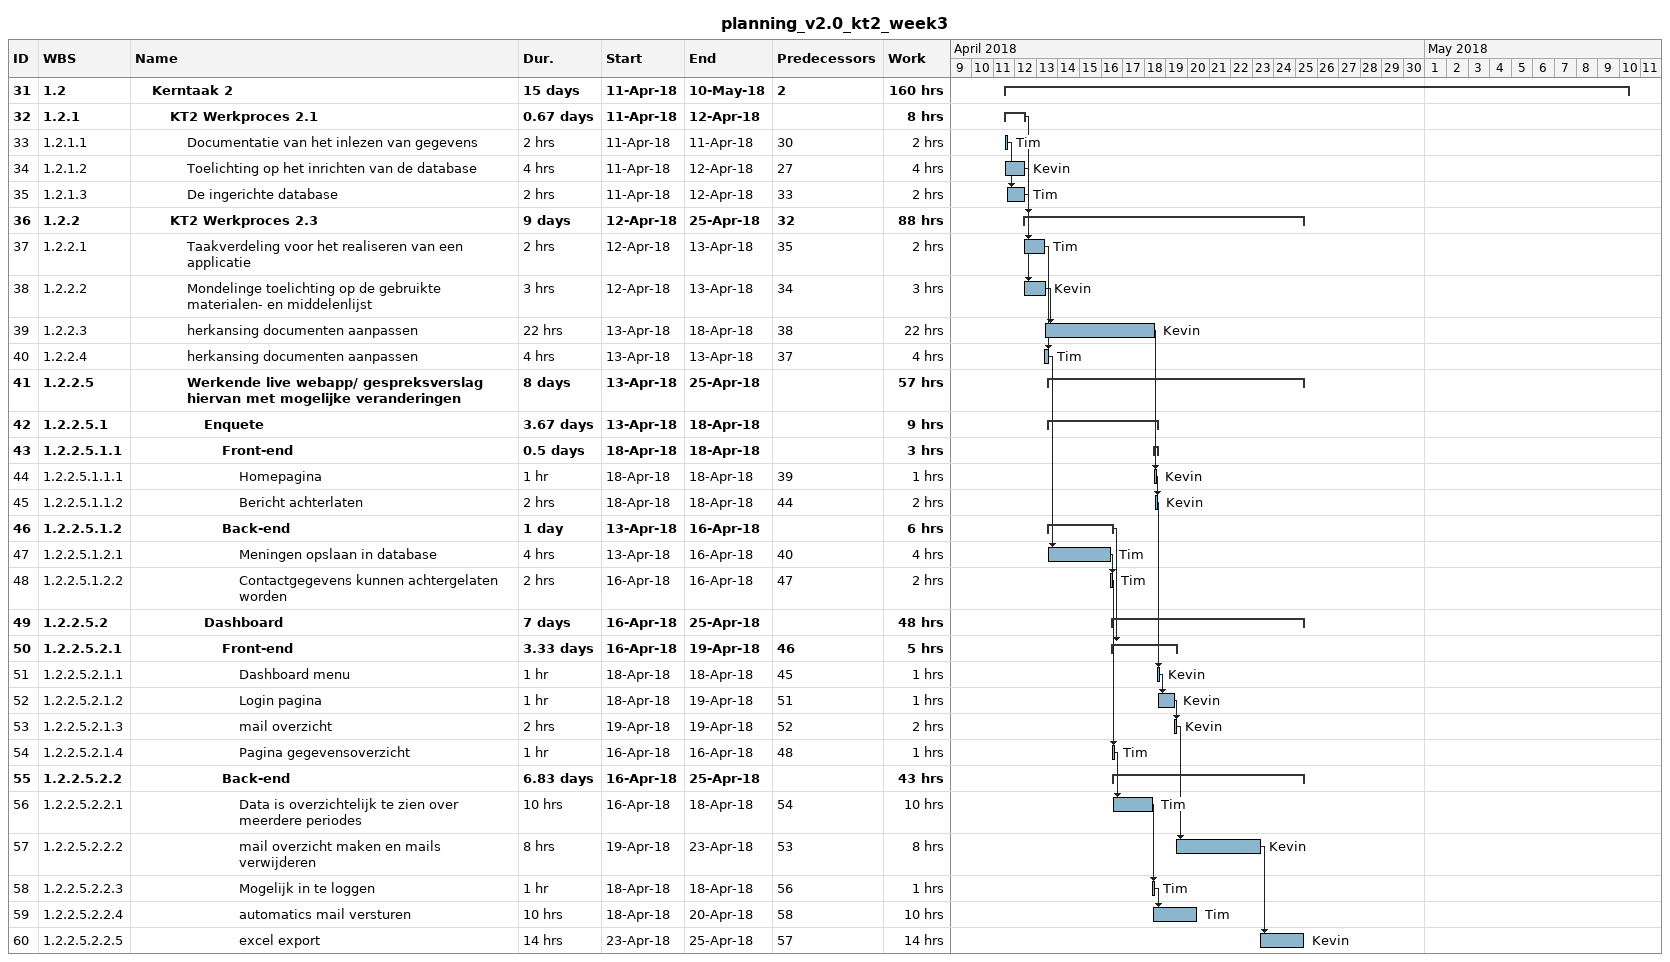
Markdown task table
planning_v2.0_kt2_week3

| ID | WBS | Task | Duration | Start | Finish | Predecessors | Resources | Work (h) |
|---|---|---|---|---|---|---|---|---|
| 31 | 1.2 | **Kerntaak 2** | 15d | 2018-04-11 | 2018-05-10 | 2 |  | 160 |
| 32 | 1.2.1 | **KT2 Werkproces 2.1** | 0.67d | 2018-04-11 | 2018-04-12 |  |  | 8 |
| 33 | 1.2.1.1 | Documentatie van het inlezen van gegevens | 2h | 2018-04-11 | 2018-04-11 | 30 | Tim | 2 |
| 34 | 1.2.1.2 | Toelichting op het inrichten van de database | 4h | 2018-04-11 | 2018-04-12 | 27 | Kevin | 4 |
| 35 | 1.2.1.3 | De ingerichte database | 2h | 2018-04-11 | 2018-04-12 | 33 | Tim | 2 |
| 36 | 1.2.2 | **KT2 Werkproces 2.3** | 9d | 2018-04-12 | 2018-04-25 | 32 |  | 88 |
| 37 | 1.2.2.1 | Taakverdeling voor het realiseren van een applicatie | 2h | 2018-04-12 | 2018-04-13 | 35 | Tim | 2 |
| 38 | 1.2.2.2 | Mondelinge toelichting op de gebruikte materialen- en middelenlijst | 3h | 2018-04-12 | 2018-04-13 | 34 | Kevin | 3 |
| 39 | 1.2.2.3 | herkansing documenten aanpassen | 22h | 2018-04-13 | 2018-04-18 | 38 | Kevin | 22 |
| 40 | 1.2.2.4 | herkansing documenten aanpassen | 4h | 2018-04-13 | 2018-04-13 | 37 | Tim | 4 |
| 41 | 1.2.2.5 | **Werkende live webapp/ gespreksverslag hiervan met mogelijke veranderingen** | 8d | 2018-04-13 | 2018-04-25 |  |  | 57 |
| 42 | 1.2.2.5.1 | **Enquete** | 3.67d | 2018-04-13 | 2018-04-18 |  |  | 9 |
| 43 | 1.2.2.5.1.1 | **Front-end** | 0.5d | 2018-04-18 | 2018-04-18 |  |  | 3 |
| 44 | 1.2.2.5.1.1.1 | Homepagina | 1h | 2018-04-18 | 2018-04-18 | 39 | Kevin | 1 |
| 45 | 1.2.2.5.1.1.2 | Bericht achterlaten | 2h | 2018-04-18 | 2018-04-18 | 44 | Kevin | 2 |
| 46 | 1.2.2.5.1.2 | **Back-end** | 1d | 2018-04-13 | 2018-04-16 |  |  | 6 |
| 47 | 1.2.2.5.1.2.1 | Meningen opslaan in database | 4h | 2018-04-13 | 2018-04-16 | 40 | Tim | 4 |
| 48 | 1.2.2.5.1.2.2 | Contactgegevens kunnen achtergelaten worden | 2h | 2018-04-16 | 2018-04-16 | 47 | Tim | 2 |
| 49 | 1.2.2.5.2 | **Dashboard** | 7d | 2018-04-16 | 2018-04-25 |  |  | 48 |
| 50 | 1.2.2.5.2.1 | **Front-end** | 3.33d | 2018-04-16 | 2018-04-19 | 46 |  | 5 |
| 51 | 1.2.2.5.2.1.1 | Dashboard menu | 1h | 2018-04-18 | 2018-04-18 | 45 | Kevin | 1 |
| 52 | 1.2.2.5.2.1.2 | Login pagina | 1h | 2018-04-18 | 2018-04-19 | 51 | Kevin | 1 |
| 53 | 1.2.2.5.2.1.3 | mail overzicht | 2h | 2018-04-19 | 2018-04-19 | 52 | Kevin | 2 |
| 54 | 1.2.2.5.2.1.4 | Pagina gegevensoverzicht | 1h | 2018-04-16 | 2018-04-16 | 48 | Tim | 1 |
| 55 | 1.2.2.5.2.2 | **Back-end** | 6.83d | 2018-04-16 | 2018-04-25 |  |  | 43 |
| 56 | 1.2.2.5.2.2.1 | Data is overzichtelijk te zien over meerdere periodes | 10h | 2018-04-16 | 2018-04-18 | 54 | Tim | 10 |
| 57 | 1.2.2.5.2.2.2 | mail overzicht maken en mails verwijderen | 8h | 2018-04-19 | 2018-04-23 | 53 | Kevin | 8 |
| 58 | 1.2.2.5.2.2.3 | Mogelijk in te loggen | 1h | 2018-04-18 | 2018-04-18 | 56 | Tim | 1 |
| 59 | 1.2.2.5.2.2.4 | automatics mail versturen | 10h | 2018-04-18 | 2018-04-20 | 58 | Tim | 10 |
| 60 | 1.2.2.5.2.2.5 | excel export | 14h | 2018-04-23 | 2018-04-25 | 57 | Kevin | 14 |
